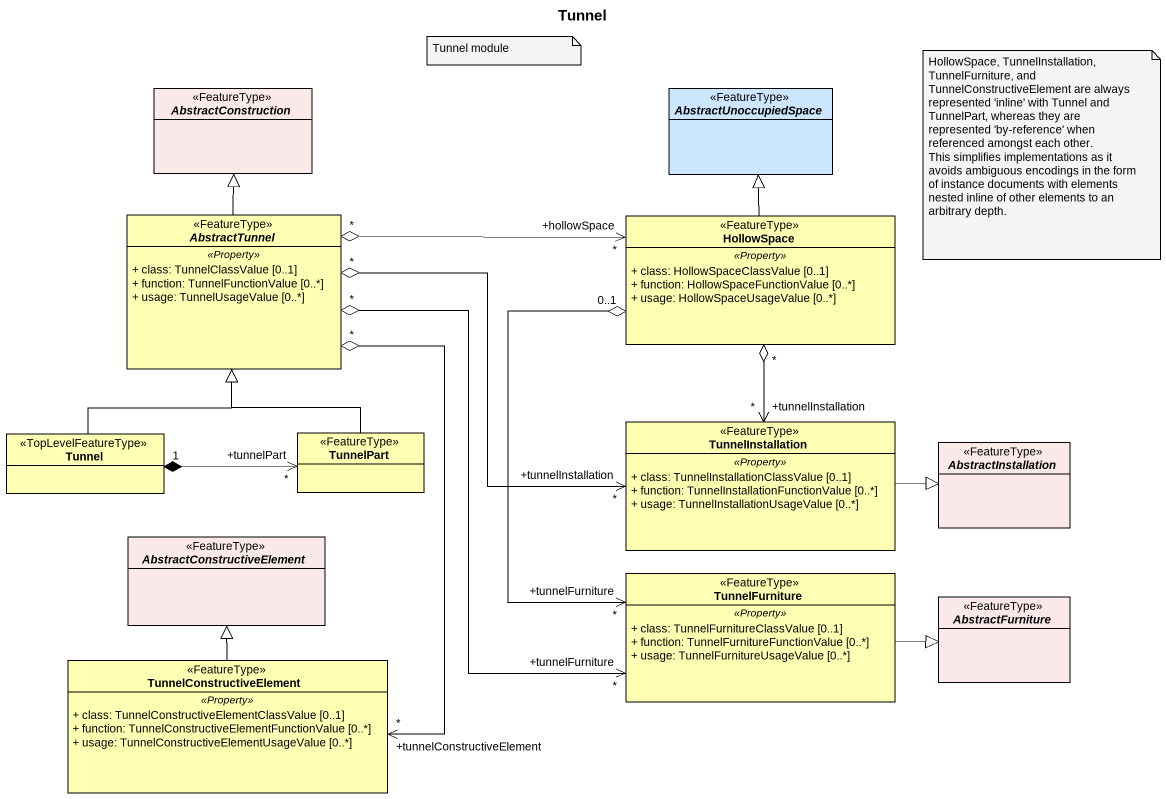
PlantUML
@startuml
title Tunnel
hide circle
hide empty members
skinparam classAttributeIconSize 0
abstract class AbstractConstruction <<FeatureType>> #FBE9E9
abstract class AbstractUnoccupiedSpace <<FeatureType>> #CCE6FF
abstract class AbstractTunnel <<FeatureType>> #FFFFB3 {
  .. <<Property>> ..
  + class: TunnelClassValue [0..1]
  + function: TunnelFunctionValue [0..*]
  + usage: TunnelUsageValue [0..*]
}
class HollowSpace <<FeatureType>> #FFFFB3 {
  .. <<Property>> ..
  + class: HollowSpaceClassValue [0..1]
  + function: HollowSpaceFunctionValue [0..*]
  + usage: HollowSpaceUsageValue [0..*]
}
class Tunnel <<TopLevelFeatureType>> #FFFFB3
class TunnelPart <<FeatureType>> #FFFFB3
class TunnelInstallation <<FeatureType>> #FFFFB3 {
  .. <<Property>> ..
  + class: TunnelInstallationClassValue [0..1]
  + function: TunnelInstallationFunctionValue [0..*]
  + usage: TunnelInstallationUsageValue [0..*]
}
abstract class AbstractInstallation <<FeatureType>> #FBE9E9
abstract class AbstractConstructiveElement <<FeatureType>> #FBE9E9
class TunnelFurniture <<FeatureType>> #FFFFB3 {
  .. <<Property>> ..
  + class: TunnelFurnitureClassValue [0..1]
  + function: TunnelFurnitureFunctionValue [0..*]
  + usage: TunnelFurnitureUsageValue [0..*]
}
abstract class AbstractFurniture <<FeatureType>> #FBE9E9
class TunnelConstructiveElement <<FeatureType>> #FFFFB3 {
  .. <<Property>> ..
  + class: TunnelConstructiveElementClassValue [0..1]
  + function: TunnelConstructiveElementFunctionValue [0..*]
  + usage: TunnelConstructiveElementUsageValue [0..*]
}
AbstractTunnel -up-|> AbstractConstruction
AbstractTunnel "*" o-right-> "+hollowSpace\n*" HollowSpace
AbstractTunnel "*" o-right-> "+tunnelInstallation\n*" TunnelInstallation
AbstractTunnel "*" o--> "+tunnelFurniture\n*" TunnelFurniture
AbstractTunnel "*" o--> "+tunnelConstructiveElement\n*" TunnelConstructiveElement
HollowSpace -up-|> AbstractUnoccupiedSpace
HollowSpace "*" o--> "+tunnelInstallation\n*" TunnelInstallation
HollowSpace "0..1" o--> "+tunnelFurniture\n*" TunnelFurniture
Tunnel -up-|> AbstractTunnel
Tunnel "1" *-right-> "+tunnelPart\n*" TunnelPart
TunnelPart -up-|> AbstractTunnel
TunnelInstallation -right-|> AbstractInstallation
TunnelFurniture -right-|> AbstractFurniture
TunnelConstructiveElement -up-|> AbstractConstructiveElement
note as N1
  Tunnel module
end note
note as N2
  HollowSpace, TunnelInstallation, TunnelFurniture, and TunnelConstructiveElement are always represented 'inline' with Tunnel and TunnelPart, whereas they are represented 'by-reference' when referenced amongst each other.
  This simplifies implementations as it avoids ambiguous encodings in the form of instance documents with elements nested inline of other elements to an arbitrary depth.
end note
@enduml
